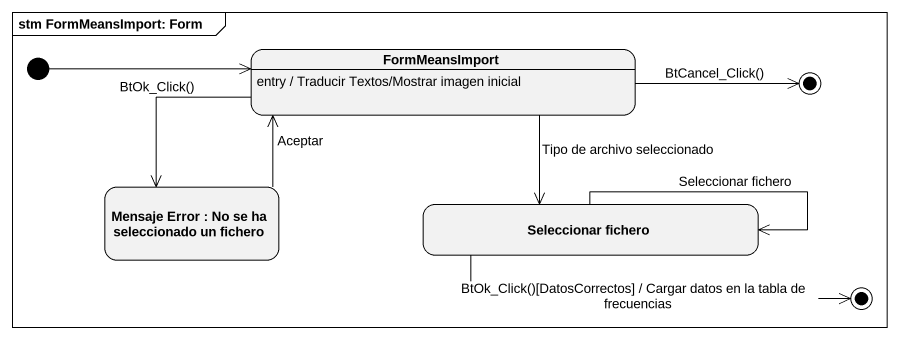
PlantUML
@startuml
mainframe stm FormMeansImport: Form
hide empty description
state FormMeansImport
FormMeansImport : entry / Traducir Textos/Mostrar imagen inicial
state final1 <<end>>
state "Mensaje Error : No se ha seleccionado un fichero" as Mensaje_Error
state "Seleccionar fichero" as Seleccionar_fichero
state final2 <<end>>
[*] -right-> FormMeansImport
FormMeansImport -right-> final1 : BtCancel_Click()
FormMeansImport -left-> Mensaje_Error : BtOk_Click()
FormMeansImport --> Seleccionar_fichero : Tipo de archivo seleccionado
Mensaje_Error -right-> FormMeansImport : Aceptar
Seleccionar_fichero --> Seleccionar_fichero : Seleccionar fichero
Seleccionar_fichero -right-> final2 : BtOk_Click()[DatosCorrectos] / Cargar datos en la tabla de frecuencias
@enduml
